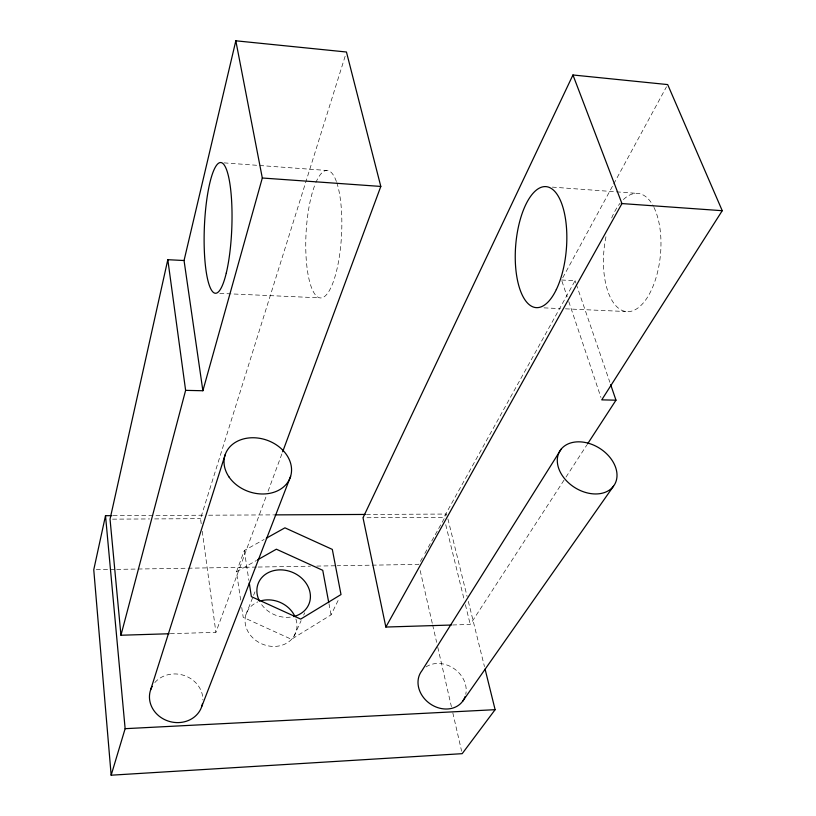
<?xml version="1.0" encoding="UTF-8"?>
<svg xmlns="http://www.w3.org/2000/svg" width="816" height="816" viewBox="0 0 816 816"><rect width="100%" height="100%" fill="white"/><g stroke="black" fill="none" stroke-linecap="round" stroke-linejoin="round"><path stroke-width="0.61" stroke-dasharray="4.08 3.06" d="M201.215 523.719L200.532 518.66L345.698 54.448M240.659 600.107L236.477 571.822L244.31 550.525L264.078 539.478M170.32 633.716L215.893 632.308L266.291 496.036M268.066 491.252L282.214 453.002M245.871 614.815L253.154 596.435M253.603 595.282L254.969 591.835M293.893 636.398L301.104 620.69M303.685 615.08L304.715 612.836M241.75 607.481L243.209 617.324L291.445 639.295L331.051 614.887L339.344 597.944M562.754 277.766L613.102 185.079M613.703 183.967L666.478 86.812M561.541 280L575.086 280.694L443.914 517.313L363.018 517.762M422.402 557.828L418.751 564.397L337.192 565.743M424.83 553.452L446.709 514.049L366.506 514.437M452.615 624.985L470.24 624.444L565.315 478.145M566.008 477.074L586.826 445.036M236.477 571.822L256.428 560.51M96.308 569.721L115.423 569.405M116.698 569.384L256.897 567.069M258.172 567.049L310.427 566.182M316.792 566.08L335.917 565.763M113.149 515.661L203.541 515.222M208.641 515.202L273.564 514.886M112.588 519.149L149.552 518.945M154.652 518.915L200.532 518.66M219.81 293.383L319.617 297.84M544.058 307.867L560.408 308.601M565.447 308.825L625.821 311.518M224.053 162.874L326.522 170.442M552.35 187.119L636.409 193.321M575.086 280.694L575.902 283.091M576.31 284.284L609.848 382.265M561.949 281.194L567.171 296.779M568.783 301.573L600.943 397.463M447.933 518.976L467.109 596.486M468.333 601.412L484.469 666.611M445.73 524.698L464.192 599.811M465.395 604.738L470.24 624.444M420.179 570.578L432.378 623.771M432.664 625.015L436.642 642.335M437.774 647.282L451.401 706.656M452.819 712.847L461.621 751.199M328.97 603.738L331.051 614.887M244.31 550.525L248.88 580.431M202.246 531.287L215.893 632.308M295.912 619.028A26.51 22.675 22.7 0 1 280.418 645.66A26.51 22.675 22.7 0 1 247.636 630.931A26.51 22.675 22.7 0 1 257.815 601.902M154.836 682.564A26.897 24.143 15.3 0 1 184.804 675.709A26.897 24.143 15.3 0 1 202.878 699.924M426.023 666.927A25.459 21.267 35.9 0 1 453.992 668.59A25.459 21.267 35.9 0 1 465.763 694.283M315.853 182.59A63.852 17.768 -87 0 1 336.416 181.601M336.794 182.713A63.852 17.768 -87 0 1 335.05 276.502A63.852 17.768 -87 0 1 308.683 277.705A63.852 17.768 -87 0 1 315.394 183.682M623.414 199.563A59.384 28.336 -84.5 0 1 653.402 206.305M653.973 207.437A59.384 28.336 -84.5 0 1 653.912 284.06A59.384 28.336 -84.5 0 1 616.59 306.51A59.384 28.336 -84.5 0 1 606.064 236.263M611.684 217.943A59.384 28.336 -84.5 0 1 620.17 203.153M290.241 617.151A27.387 23.032 22.8 0 1 260.671 603.208"/><path stroke-width="1.22" d="M111.874 515.661L105.509 515.692L93.758 569.762L111.16 775.2L462.182 753.668L495.118 709.675L485.071 669.079M120.952 635.236L185.62 390.354L202.878 390.742L184.049 260.528L167.81 259.692L110.038 519.17L120.952 635.236L169.055 633.757M184.049 260.528L235.824 40.8L346.453 52.01L380.807 186.436L282.652 451.809M202.878 390.742L262.313 178.01L235.824 40.8M111.16 775.2L125.134 728.678L105.509 515.692M150.623 689.867L225.216 454.594M201.889 706.136L290.608 476.371M610.664 384.652L615.978 400.187L601.749 399.86L722.242 210.701L667.692 84.578L572.954 74.98L363.018 517.762L385.856 627.045L451.35 625.025M385.856 627.045L621.955 203.572L572.954 74.98M561.204 449.096L421.933 670.701A25.459 21.267 35.9 0 0 431.888 704.942A25.459 21.267 35.9 0 0 465.161 696.466M587.52 443.965L615.978 400.187M462.55 701.393L613.479 486.214A32.099 23.236 32.2 0 0 586.163 442.67A32.099 23.236 32.2 0 0 561.806 474.81A32.099 23.236 32.2 0 0 613.479 486.214M257.53 559.878L276.379 549.199L322.748 570.313L328.736 602.504M266.271 538.254L284.927 527.83L332.316 549.403L341.006 594.558L300.696 619.099L251.359 596.629L249.268 582.92M125.134 728.678L495.118 709.675M274.839 514.876L365.231 514.447M262.313 178.01L380.807 186.436M621.955 203.572L722.242 210.701M167.81 259.692L185.62 390.354M260.824 600.851A26.51 22.675 22.7 0 1 295.015 616.672M202.501 703.698A26.897 24.143 15.3 0 1 167.963 720.987A26.897 24.143 15.3 0 1 152.164 686.389M259.559 601.259A27.387 23.032 22.8 0 1 272.524 570.955A27.387 23.032 22.8 0 1 308.254 587.02A27.387 23.032 22.8 0 1 293.597 616.559M228.97 476.901A34.466 27.265 19.1 0 0 287.436 482.766A34.466 27.265 19.1 0 0 256.958 437.947A34.466 27.265 19.1 0 0 228.97 476.901M556.328 289.558A60.69 25.398 -85.3 0 0 551.361 188.506A60.69 25.398 -85.3 0 0 515.396 263.191A60.69 25.398 -85.3 0 0 556.328 289.558M226.267 273.064A65.402 13.719 -87.7 0 0 223.788 164.424A65.402 13.719 -87.7 0 0 204.194 246.269A65.402 13.719 -87.7 0 0 226.267 273.064"/></g></svg>
